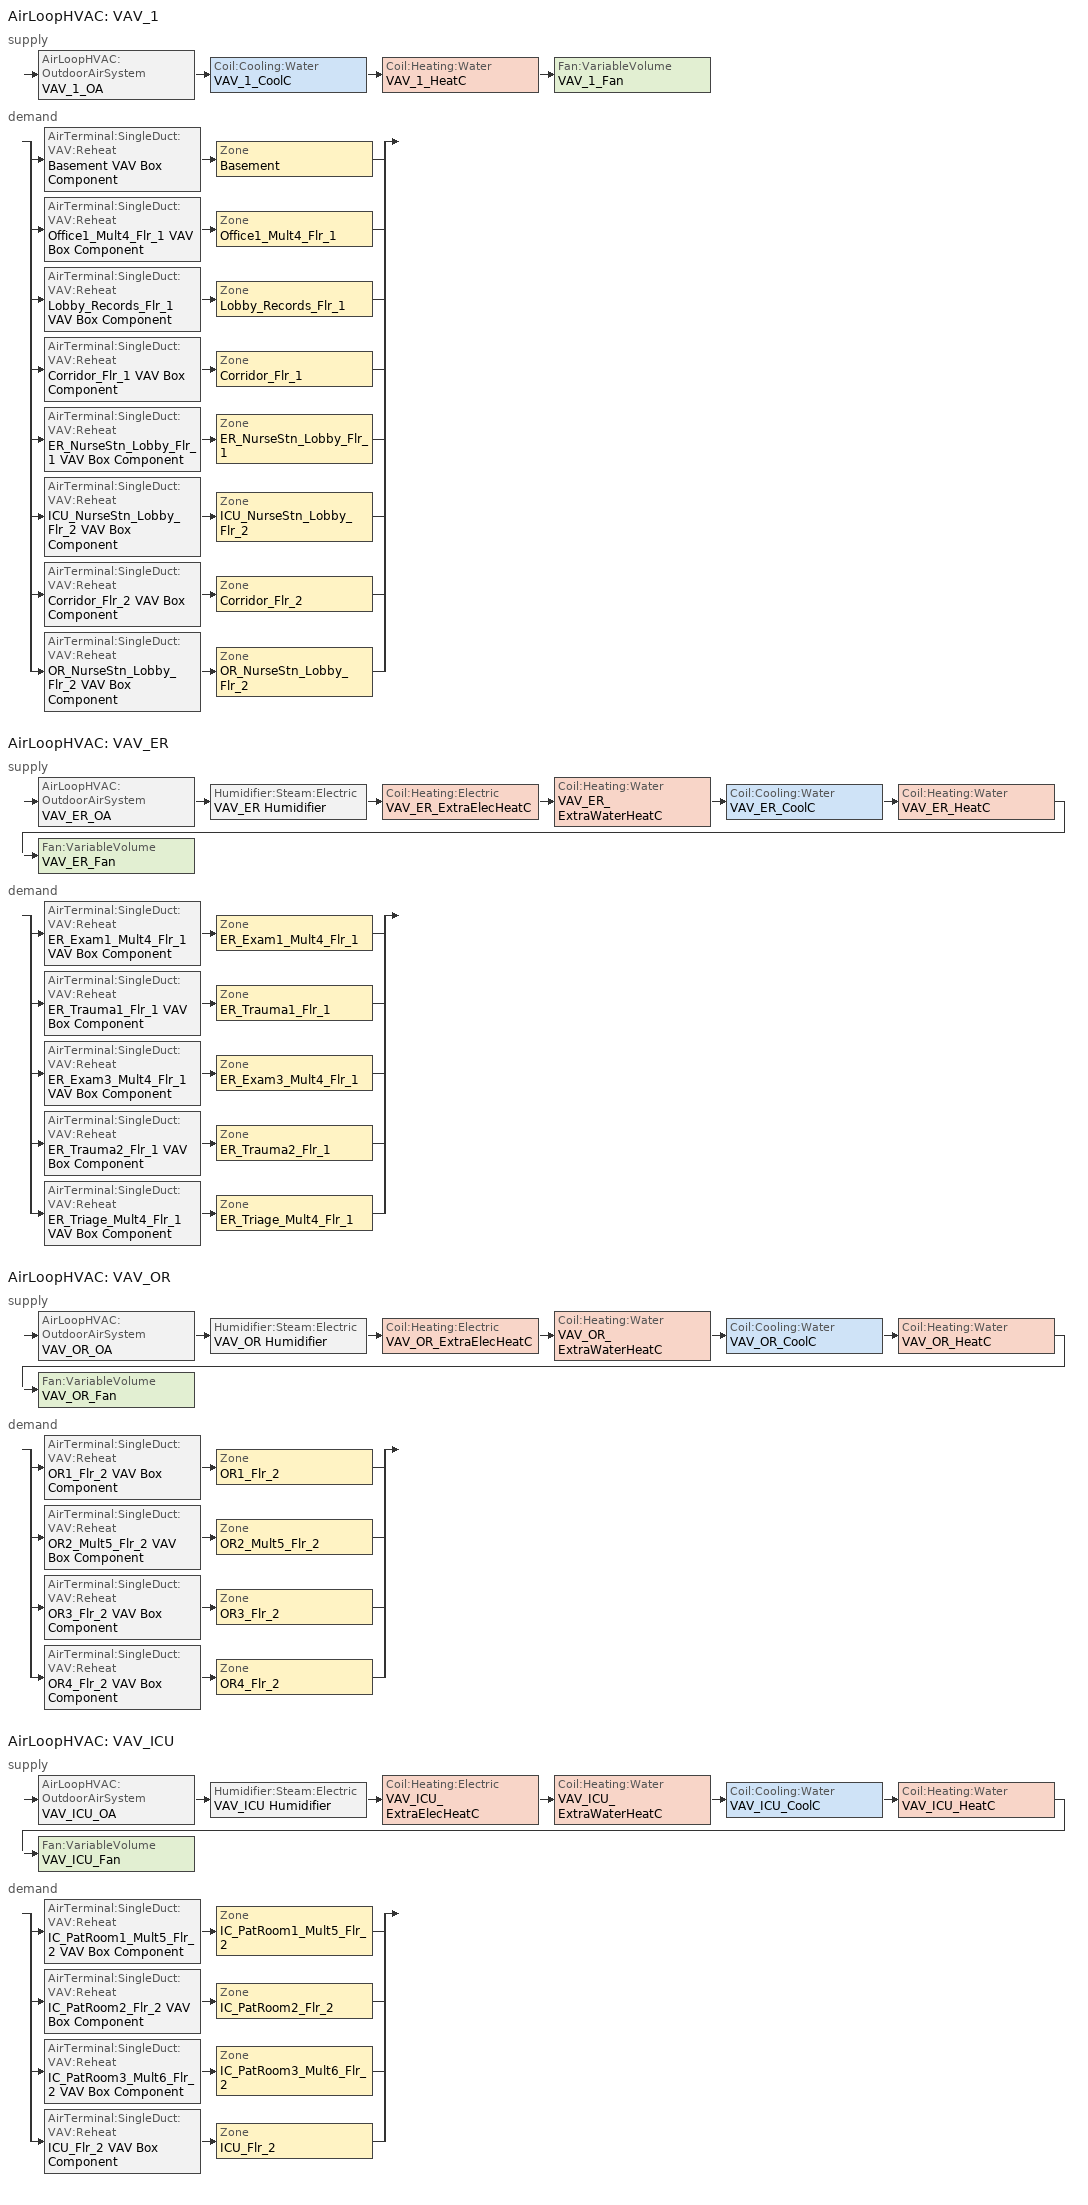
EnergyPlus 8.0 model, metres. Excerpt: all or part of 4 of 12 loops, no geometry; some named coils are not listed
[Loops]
AirLoopHVAC 'VAV_1'
 supply: AirLoopHVAC:OutdoorAirSystem 'VAV_1_OA' > Coil:Cooling:Water 'VAV_1_CoolC' > Coil:Heating:Water 'VAV_1_HeatC' > Fan:VariableVolume 'VAV_1_Fan'
 demand: split
  | AirTerminal:SingleDuct:VAV:Reheat 'Basement VAV Box Component' > Zone 'Basement'
  | AirTerminal:SingleDuct:VAV:Reheat 'Office1_Mult4_Flr_1 VAV Box Component' > Zone 'Office1_Mult4_Flr_1'
  | AirTerminal:SingleDuct:VAV:Reheat 'Lobby_Records_Flr_1 VAV Box Component' > Zone 'Lobby_Records_Flr_1'
  | AirTerminal:SingleDuct:VAV:Reheat 'Corridor_Flr_1 VAV Box Component' > Zone 'Corridor_Flr_1'
  | AirTerminal:SingleDuct:VAV:Reheat 'ER_NurseStn_Lobby_Flr_1 VAV Box Component' > Zone 'ER_NurseStn_Lobby_Flr_1'
  | AirTerminal:SingleDuct:VAV:Reheat 'ICU_NurseStn_Lobby_Flr_2 VAV Box Component' > Zone 'ICU_NurseStn_Lobby_Flr_2'
  | AirTerminal:SingleDuct:VAV:Reheat 'Corridor_Flr_2 VAV Box Component' > Zone 'Corridor_Flr_2'
  | AirTerminal:SingleDuct:VAV:Reheat 'OR_NurseStn_Lobby_Flr_2 VAV Box Component' > Zone 'OR_NurseStn_Lobby_Flr_2'
AirLoopHVAC 'VAV_ER'
 supply: AirLoopHVAC:OutdoorAirSystem 'VAV_ER_OA' > Humidifier:Steam:Electric 'VAV_ER Humidifier' > Coil:Heating:Electric 'VAV_ER_ExtraElecHeatC' > Coil:Heating:Water 'VAV_ER_ExtraWaterHeatC' > Coil:Cooling:Water 'VAV_ER_CoolC' > Coil:Heating:Water 'VAV_ER_HeatC' > Fan:VariableVolume 'VAV_ER_Fan'
 demand: split
  | AirTerminal:SingleDuct:VAV:Reheat 'ER_Exam1_Mult4_Flr_1 VAV Box Component' > Zone 'ER_Exam1_Mult4_Flr_1'
  | AirTerminal:SingleDuct:VAV:Reheat 'ER_Trauma1_Flr_1 VAV Box Component' > Zone 'ER_Trauma1_Flr_1'
  | AirTerminal:SingleDuct:VAV:Reheat 'ER_Exam3_Mult4_Flr_1 VAV Box Component' > Zone 'ER_Exam3_Mult4_Flr_1'
  | AirTerminal:SingleDuct:VAV:Reheat 'ER_Trauma2_Flr_1 VAV Box Component' > Zone 'ER_Trauma2_Flr_1'
  | AirTerminal:SingleDuct:VAV:Reheat 'ER_Triage_Mult4_Flr_1 VAV Box Component' > Zone 'ER_Triage_Mult4_Flr_1'
AirLoopHVAC 'VAV_OR'
 supply: AirLoopHVAC:OutdoorAirSystem 'VAV_OR_OA' > Humidifier:Steam:Electric 'VAV_OR Humidifier' > Coil:Heating:Electric 'VAV_OR_ExtraElecHeatC' > Coil:Heating:Water 'VAV_OR_ExtraWaterHeatC' > Coil:Cooling:Water 'VAV_OR_CoolC' > Coil:Heating:Water 'VAV_OR_HeatC' > Fan:VariableVolume 'VAV_OR_Fan'
 demand: split
  | AirTerminal:SingleDuct:VAV:Reheat 'OR1_Flr_2 VAV Box Component' > Zone 'OR1_Flr_2'
  | AirTerminal:SingleDuct:VAV:Reheat 'OR2_Mult5_Flr_2 VAV Box Component' > Zone 'OR2_Mult5_Flr_2'
  | AirTerminal:SingleDuct:VAV:Reheat 'OR3_Flr_2 VAV Box Component' > Zone 'OR3_Flr_2'
  | AirTerminal:SingleDuct:VAV:Reheat 'OR4_Flr_2 VAV Box Component' > Zone 'OR4_Flr_2'
AirLoopHVAC 'VAV_ICU'
 supply: AirLoopHVAC:OutdoorAirSystem 'VAV_ICU_OA' > Humidifier:Steam:Electric 'VAV_ICU Humidifier' > Coil:Heating:Electric 'VAV_ICU_ExtraElecHeatC' > Coil:Heating:Water 'VAV_ICU_ExtraWaterHeatC' > Coil:Cooling:Water 'VAV_ICU_CoolC' > Coil:Heating:Water 'VAV_ICU_HeatC' > Fan:VariableVolume 'VAV_ICU_Fan'
 demand: split
  | AirTerminal:SingleDuct:VAV:Reheat 'IC_PatRoom1_Mult5_Flr_2 VAV Box Component' > Zone 'IC_PatRoom1_Mult5_Flr_2'
  | AirTerminal:SingleDuct:VAV:Reheat 'IC_PatRoom2_Flr_2 VAV Box Component' > Zone 'IC_PatRoom2_Flr_2'
  | AirTerminal:SingleDuct:VAV:Reheat 'IC_PatRoom3_Mult6_Flr_2 VAV Box Component' > Zone 'IC_PatRoom3_Mult6_Flr_2'
  | AirTerminal:SingleDuct:VAV:Reheat 'ICU_Flr_2 VAV Box Component' > Zone 'ICU_Flr_2'
[Sizing:Zone] Zone Cooling Design Supply Air Temperature Input Method=SupplyAirTemperature; Zone Cooling Design Supply Air Temperature {C}=12.8; Zone Heating Design Supply Air Temperature Input Method=SupplyAirTemperature; Zone Heating Design Supply Air Temperature {C}=40; Zone Cooling Design Supply Air Humidity Ratio {kg-H2O/kg-air}=0.0085; Zone Heating Design Supply Air Humidity Ratio {kg-H2O/kg-air}=0.008; Zone Heating Sizing Factor=0; Zone Cooling Sizing Factor=0; Cooling Design Air Flow Rate {m3/s}=0; Cooling Minimum Air Flow {m3/s}=0; Cooling Minimum Air Flow Fraction=0; Heating Design Air Flow Method=DesignDay; Heating Design Air Flow Rate {m3/s}=0
Name | Design Specification Outdoor Air Object | Cooling Design Air Flow Method | Cooling Minimum Air Flow per Zone Floor Area {m3/s-m2}
Basement | SZ DSOA Basement | DesignDay
ER_Exam1_Mult4_Flr_1 | SZ DSOA ER_Exam1_Mult4_Flr_1 | DesignDayWithLimit | 0.0142221
ER_Trauma1_Flr_1 | SZ DSOA ER_Trauma1_Flr_1 | DesignDayWithLimit | 0.0142221
ER_Exam3_Mult4_Flr_1 | SZ DSOA ER_Exam3_Mult4_Flr_1 | DesignDayWithLimit | 0.0142221
ER_Trauma2_Flr_1 | SZ DSOA ER_Trauma2_Flr_1 | DesignDayWithLimit | 0.0142221
ER_Triage_Mult4_Flr_1 | SZ DSOA ER_Triage_Mult4_Flr_1 | DesignDayWithLimit | 0.0142221
Office1_Mult4_Flr_1 | SZ DSOA Office1_Mult4_Flr_1 | DesignDay
Lobby_Records_Flr_1 | SZ DSOA Lobby_Records_Flr_1 | DesignDay
Corridor_Flr_1 | SZ DSOA Corridor_Flr_1 | DesignDay
ER_NurseStn_Lobby_Flr_1 | SZ DSOA ER_NurseStn_Lobby_Flr_1 | DesignDay
OR1_Flr_2 | SZ DSOA OR1_Flr_2 | DesignDayWithLimit | 0.0177769
OR2_Mult5_Flr_2 | SZ DSOA OR2_Mult5_Flr_2 | DesignDayWithLimit | 0.0177769
OR3_Flr_2 | SZ DSOA OR3_Flr_2 | DesignDayWithLimit | 0.0177769
OR4_Flr_2 | SZ DSOA OR4_Flr_2 | DesignDayWithLimit | 0.0177769
IC_PatRoom1_Mult5_Flr_2 | SZ DSOA IC_PatRoom1_Mult5_Flr_2 | DesignDayWithLimit | 0.00711111
IC_PatRoom2_Flr_2 | SZ DSOA IC_PatRoom2_Flr_2 | DesignDayWithLimit | 0.00711111
IC_PatRoom3_Mult6_Flr_2 | SZ DSOA IC_PatRoom3_Mult6_Flr_2 | DesignDayWithLimit | 0.00711111
ICU_Flr_2 | SZ DSOA ICU_Flr_2 | DesignDayWithLimit | 0.00711111
ICU_NurseStn_Lobby_Flr_2 | SZ DSOA ICU_NurseStn_Lobby_Flr_2 | DesignDay
Corridor_Flr_2 | SZ DSOA Corridor_Flr_2 | DesignDay
OR_NurseStn_Lobby_Flr_2 | SZ DSOA OR_NurseStn_Lobby_Flr_2 | DesignDay
[DesignSpecification:OutdoorAir]
Name | Outdoor Air Method | outside air flow per zone area {m3/s-m2} | Outdoor Air Flow per Zone {m3/s} | Outdoor Air Flow per Zone Floor Area {m3/s-m2} | Zone Outdoor Air Method | Outdoor Air Flow per Person {m3/s-person}
SZ DSOA Basement | Flow/Area | 0.000253984 | 0
SZ DSOA ER_Exam1_Mult4_Flr_1; SZ DSOA ER_Trauma1_Flr_1; SZ DSOA ER_Exam3_Mult4_Flr_1; SZ DSOA ER_Trauma2_Flr_1; SZ DSOA ER_Triage_Mult4_Flr_1 | Flow/Area |  | 0 | 0.00237022
SZ DSOA Office1_Mult4_Flr_1 | Flow/Area | 0.000711155 | 0
SZ DSOA Lobby_Records_Flr_1 | Flow/Area | 0.000135458 | 0
SZ DSOA Corridor_Flr_1; SZ DSOA Corridor_Flr_2 | Flow/Area |  | 0 | 0.000253984
SZ DSOA ER_NurseStn_Lobby_Flr_1; SZ DSOA OR_NurseStn_Lobby_Flr_2 | Flow/Area |  | 0 | 0.000101594
SZ DSOA OR1_Flr_2; SZ DSOA OR2_Mult5_Flr_2; SZ DSOA OR3_Flr_2; SZ DSOA OR4_Flr_2 | Flow/Area |  | 0 | 0.00355518
SZ DSOA IC_PatRoom1_Mult5_Flr_2; SZ DSOA IC_PatRoom2_Flr_2; SZ DSOA IC_PatRoom3_Mult6_Flr_2 | Flow/Area |  | 0 | 0.00237024
SZ DSOA ICU_Flr_2 | Flow/Area | 0.00237024 | 0
SZ DSOA ICU_NurseStn_Lobby_Flr_2 | Flow/Area | 0.000101594 | 0
CM DSOA Basement; CM DSOA Corridor_Flr_1; CM DSOA Corridor_Flr_2 |  |  |  | 0.000253984 | Sum | 1e-08
CM DSOA Office1_Mult4_Flr_1 |  |  |  | 0.000711155 | Sum | 1e-08
CM DSOA Lobby_Records_Flr_1 |  |  |  | 0.000135458 | Sum | 1e-08
CM DSOA Er_Nursestn_Lobby_Flr_1; CM DSOA Icu_Nursestn_Lobby_Flr_2; CM DSOA Or_Nursestn_Lobby_Flr_2 |  |  |  | 0.000101594 | Sum | 1e-08
[Sizing:System] Type of Load to Size On=Sensible; Preheat Design Temperature {C}=7; Preheat Design Humidity Ratio {kgWater/kgDryAir}=0.008; Precool Design Temperature {C}=12.8; Precool Design Humidity Ratio {kgWater/kgDryAir}=0.008; Central Cooling Design Supply Air Temperature {C}=12.8; Central Heating Design Supply Air Temperature {C}=12.8; 100% Outdoor Air in Cooling=No; 100% Outdoor Air in Heating=No; Central Cooling Design Supply Air Humidity Ratio {kg-H2O/kg-Air}=0.0085; Central Heating Design Supply Air Humidity Ratio {kgWater/kgDryAir}=0.008; Cooling Design Air Flow Method=DesignDay; Cooling Design Air Flow Rate {m3/s}=0; Heating Design Air Flow Method=DesignDay; Heating Design Air Flow Rate {m3/s}=0; System Outdoor Air Method=ZoneSum
Name | Design Outdoor Air Flow Rate {m3/s} | Minimum System Air Flow Ratio | Sizing Option
VAV_1 | 2.97407 | 0.3 | Coincident
VAV_ER; VAV_OR; VAV_ICU | AUTOSIZE | 1 | NonCoincident
[AirLoopHVAC] Design Supply Air Flow Rate {m3/s}=AUTOSIZE
VAV_1; VAV_ER; VAV_OR; VAV_ICU
[SetpointManager:Scheduled] Control Variable=Temperature; Setpoint Node or NodeList=VAV_1 Supply Equipment Outlet Node
Name | Schedule
VAV_1_CoolC SAT Manager | Cool-Supply-Air-Temp-Sch
VAV_1_HeatC SAT Manager | Heat-Supply-Air-Temp-Sch
[SetpointManager:MixedAir] Control Variable=Temperature
Name | Setpoint Node or NodeList
VAV_ER_ExtraElecHeatC Air Temp Manager | VAV_ER ExtraElecHeatC-VAV_ER_ExtraWaterHeatCNode
VAV_ER_ExtraWaterHeatC Air Temp Manager | VAV_ER ExtraWaterHeatC-VAV_ER_CoolCNode
VAV_OR_ExtraElecHeatC Air Temp Manager | VAV_OR ExtraElecHeatC-VAV_OR_ExtraWaterHeatCNode
VAV_OR_ExtraWaterHeatC Air Temp Manager | VAV_OR ExtraWaterHeatC-VAV_OR_CoolCNode
VAV_ICU_ExtraElecHeatC Air Temp Manager | VAV_ICU ExtraElecHeatC-VAV_ICU_ExtraWaterHeatCNode
VAV_ICU_ExtraWaterHeatC Air Temp Manager | VAV_ICU ExtraWaterHeatC-VAV_ICU_CoolCNode
VAV_1_CoolC SAT Manager | VAV_1_CoolC-VAV_1_HeatCNode
VAV_1_HeatC SAT Manager | VAV_1_HeatC-VAV_1_FanNode
VAV_1_OAMixed Air Temp Manager | VAV_1_OA-VAV_1_CoolCNode
VAV_ER_CoolC SAT Manager | VAV_ER_CoolC-VAV_ER_HeatCNode
VAV_ER_OAMixed Air Temp Manager | VAV_ER_OA-VAV_ER HumidifierNode
VAV_OR_CoolC SAT Manager | VAV_OR_CoolC-VAV_OR_HeatCNode
VAV_OR_OAMixed Air Temp Manager | VAV_OR_OA-VAV_OR HumidifierNode
VAV_ICU_CoolC SAT Manager | VAV_ICU_CoolC-VAV_ICU_HeatCNode
VAV_ICU_OAMixed Air Temp Manager | VAV_ICU_OA-VAV_ICU HumidifierNode
[SetpointManager:SingleZone:Humidity:Minimum]
Name | Setpoint Node or NodeList
VAV_ER Humidifier HUMRAT setpoint | VAV_ER Humidifier-VAV_ER_ExtraElecHeatCNode
VAV_OR Humidifier HUMRAT setpoint | VAV_OR Humidifier-VAV_OR_ExtraElecHeatCNode
VAV_ICU Humidifier HUMRAT setpoint | VAV_ICU Humidifier-VAV_ICU_ExtraElecHeatCNode
[SetpointManager:SingleZone:Humidity:Maximum]
Name | Setpoint Node or NodeList
VAV_ER_CoolC HUMRAT setpoint | VAV_ER_CoolC-VAV_ER_HeatCNode
VAV_OR_CoolC HUMRAT setpoint | VAV_OR_CoolC-VAV_OR_HeatCNode
VAV_ICU_CoolC HUMRAT setpoint | VAV_ICU_CoolC-VAV_ICU_HeatCNode
[Controller:WaterCoil] Actuator Variable=Flow; Maximum Actuated Flow {m3/s}=AUTOSIZE; Minimum Actuated Flow {m3/s}=0
Name | Control Variable | Action | Controller Convergence Tolerance {deltaC}
VAV_ER_ExtraWaterHeatC_Controller; VAV_OR_ExtraWaterHeatC_Controller; VAV_ICU_ExtraWaterHeatC_Controller; VAV_1_HeatC_Controller; VAV_ER_HeatC_Controller; VAV_OR_HeatC_Controller; VAV_ICU_HeatC_Controller | Temperature | Normal | 0.0001
VAV_1_CoolC_Controller | Temperature | Reverse
VAV_ER_CoolC_Controller; VAV_OR_CoolC_Controller; VAV_ICU_CoolC_Controller | TemperatureAndHumidityRatio | Reverse
[Controller:OutdoorAir] Maximum Outdoor Air Flow Rate {m3/s}=AUTOSIZE; Economizer Control Action Type=ModulateFlow; Minimum Limit Type=FixedMinimum; Minimum Outdoor Air Schedule=MinOA_Sched
Name | Minimum Outdoor Air Flow Rate {m3/s}                        !- Minimum Outdoor Air Flow Rate {m3/s} | Economizer Control Type | Economizer Maximum Limit Dry-Bulb Temperature {C}                        !- Economizer Maximum Limit Dry-Bulb Temperature {C} | Lockout Type,                !- Lockout Type | Minimum Fraction of Outdoor Air Schedule | Minimum Outdoor Air Flow Rate {m3/s} | Lockout Type
VAV_1_OA_Controller | AUTOSIZE | DifferentialDryBulb | 12.7778 | NoLockout | BLDG_OA_FRAC_SCH
VAV_ER_OA_Controller |  | NoEconomizer |  |  | VAV_ER_OAminOAFracSchedule | AUTOSIZE | NoLockout
VAV_OR_OA_Controller |  | NoEconomizer |  | NoLockout | VAV_OR_OAminOAFracSchedule | AUTOSIZE
VAV_ICU_OA_Controller |  | NoEconomizer |  | NoLockout | VAV_ICU_OAminOAFracSchedule | AUTOSIZE
[Zone equipment]
Basement: Basement VAV Box Component
ER_Exam1_Mult4_Flr_1: ER_Exam1_Mult4_Flr_1 VAV Box Component
ER_Trauma1_Flr_1: ER_Trauma1_Flr_1 VAV Box Component
ER_Exam3_Mult4_Flr_1: ER_Exam3_Mult4_Flr_1 VAV Box Component
ER_Trauma2_Flr_1: ER_Trauma2_Flr_1 VAV Box Component
ER_Triage_Mult4_Flr_1: ER_Triage_Mult4_Flr_1 VAV Box Component
Office1_Mult4_Flr_1: Office1_Mult4_Flr_1 VAV Box Component
Lobby_Records_Flr_1: Lobby_Records_Flr_1 VAV Box Component
Corridor_Flr_1: Corridor_Flr_1 VAV Box Component
ER_NurseStn_Lobby_Flr_1: ER_NurseStn_Lobby_Flr_1 VAV Box Component
OR1_Flr_2: OR1_Flr_2 VAV Box Component
OR2_Mult5_Flr_2: OR2_Mult5_Flr_2 VAV Box Component
OR3_Flr_2: OR3_Flr_2 VAV Box Component
OR4_Flr_2: OR4_Flr_2 VAV Box Component
IC_PatRoom1_Mult5_Flr_2: IC_PatRoom1_Mult5_Flr_2 VAV Box Component
IC_PatRoom2_Flr_2: IC_PatRoom2_Flr_2 VAV Box Component
IC_PatRoom3_Mult6_Flr_2: IC_PatRoom3_Mult6_Flr_2 VAV Box Component
ICU_Flr_2: ICU_Flr_2 VAV Box Component
ICU_NurseStn_Lobby_Flr_2: ICU_NurseStn_Lobby_Flr_2 VAV Box Component
Corridor_Flr_2: Corridor_Flr_2 VAV Box Component
OR_NurseStn_Lobby_Flr_2: OR_NurseStn_Lobby_Flr_2 VAV Box Component
[AirTerminal:SingleDuct:VAV:Reheat] Availability Schedule=ALWAYS_ON; Maximum Air Flow Rate {m3/s}=AUTOSIZE; Zone Minimum Air Flow Input Method=Constant; Maximum Hot Water or Steam Flow Rate {m3/s}=AUTOSIZE; Minimum Hot Water or Steam Flow Rate {m3/s}=0; Convergence Tolerance=0.001; Damper Heating Action=normal; Maximum Flow Fraction During Reheat=0.5; Maximum Reheat Air Temperature {C}=40
Name | Constant Minimum Air Flow Fraction | Reheat Coil
ER_Exam1_Mult4_Flr_1 VAV Box Component | 1 | ER_Exam1_Mult4_Flr_1 VAV Box Reheat Coil
ER_Trauma1_Flr_1 VAV Box Component | 1 | ER_Trauma1_Flr_1 VAV Box Reheat Coil
ER_Exam3_Mult4_Flr_1 VAV Box Component | 1 | ER_Exam3_Mult4_Flr_1 VAV Box Reheat Coil
ER_Trauma2_Flr_1 VAV Box Component | 1 | ER_Trauma2_Flr_1 VAV Box Reheat Coil
ER_Triage_Mult4_Flr_1 VAV Box Component | 1 | ER_Triage_Mult4_Flr_1 VAV Box Reheat Coil
OR1_Flr_2 VAV Box Component | 1 | OR1_Flr_2 VAV Box Reheat Coil
OR2_Mult5_Flr_2 VAV Box Component | 1 | OR2_Mult5_Flr_2 VAV Box Reheat Coil
OR3_Flr_2 VAV Box Component | 1 | OR3_Flr_2 VAV Box Reheat Coil
OR4_Flr_2 VAV Box Component | 1 | OR4_Flr_2 VAV Box Reheat Coil
IC_PatRoom1_Mult5_Flr_2 VAV Box Component | 1 | IC_PatRoom1_Mult5_Flr_2 VAV Box Reheat Coil
IC_PatRoom2_Flr_2 VAV Box Component | 1 | IC_PatRoom2_Flr_2 VAV Box Reheat Coil
IC_PatRoom3_Mult6_Flr_2 VAV Box Component | 1 | IC_PatRoom3_Mult6_Flr_2 VAV Box Reheat Coil
ICU_Flr_2 VAV Box Component | 1 | ICU_Flr_2 VAV Box Reheat Coil
Basement VAV Box Component | 0.408127 | Basement VAV Box Reheat Coil
Office1_Mult4_Flr_1 VAV Box Component | 0.313744 | Office1_Mult4_Flr_1 VAV Box Reheat Coil
Lobby_Records_Flr_1 VAV Box Component | 0.3 | Lobby_Records_Flr_1 VAV Box Reheat Coil
Corridor_Flr_1 VAV Box Component | 0.487107 | Corridor_Flr_1 VAV Box Reheat Coil
ER_NurseStn_Lobby_Flr_1 VAV Box Component | 0.3 | ER_NurseStn_Lobby_Flr_1 VAV Box Reheat Coil
ICU_NurseStn_Lobby_Flr_2 VAV Box Component | 0.3 | ICU_NurseStn_Lobby_Flr_2 VAV Box Reheat Coil
Corridor_Flr_2 VAV Box Component | 0.527938 | Corridor_Flr_2 VAV Box Reheat Coil
OR_NurseStn_Lobby_Flr_2 VAV Box Component | 0.3 | OR_NurseStn_Lobby_Flr_2 VAV Box Reheat Coil
[ZoneControl:Thermostat] Control Type Schedule=Dual Zone Control Type Sched
Name | Zone or ZoneList | Control 1
Basement Thermostat | Basement | Basement DualSPSched
ER_Exam1_Mult4_Flr_1 Thermostat | ER_Exam1_Mult4_Flr_1 | ER_Exam1_Mult4_Flr_1 DualSPSched
ER_Trauma1_Flr_1 Thermostat | ER_Trauma1_Flr_1 | ER_Trauma1_Flr_1 DualSPSched
ER_Exam3_Mult4_Flr_1 Thermostat | ER_Exam3_Mult4_Flr_1 | ER_Exam3_Mult4_Flr_1 DualSPSched
ER_Trauma2_Flr_1 Thermostat | ER_Trauma2_Flr_1 | ER_Trauma2_Flr_1 DualSPSched
ER_Triage_Mult4_Flr_1 Thermostat | ER_Triage_Mult4_Flr_1 | ER_Triage_Mult4_Flr_1 DualSPSched
Office1_Mult4_Flr_1 Thermostat | Office1_Mult4_Flr_1 | Office1_Mult4_Flr_1 DualSPSched
Lobby_Records_Flr_1 Thermostat | Lobby_Records_Flr_1 | Lobby_Records_Flr_1 DualSPSched
Corridor_Flr_1 Thermostat | Corridor_Flr_1 | Corridor_Flr_1 DualSPSched
ER_NurseStn_Lobby_Flr_1 Thermostat | ER_NurseStn_Lobby_Flr_1 | ER_NurseStn_Lobby_Flr_1 DualSPSched
OR1_Flr_2 Thermostat | OR1_Flr_2 | OR1_Flr_2 DualSPSched
OR2_Mult5_Flr_2 Thermostat | OR2_Mult5_Flr_2 | OR2_Mult5_Flr_2 DualSPSched
OR3_Flr_2 Thermostat | OR3_Flr_2 | OR3_Flr_2 DualSPSched
OR4_Flr_2 Thermostat | OR4_Flr_2 | OR4_Flr_2 DualSPSched
IC_PatRoom1_Mult5_Flr_2 Thermostat | IC_PatRoom1_Mult5_Flr_2 | IC_PatRoom1_Mult5_Flr_2 DualSPSched
IC_PatRoom2_Flr_2 Thermostat | IC_PatRoom2_Flr_2 | IC_PatRoom2_Flr_2 DualSPSched
IC_PatRoom3_Mult6_Flr_2 Thermostat | IC_PatRoom3_Mult6_Flr_2 | IC_PatRoom3_Mult6_Flr_2 DualSPSched
ICU_Flr_2 Thermostat | ICU_Flr_2 | ICU_Flr_2 DualSPSched
ICU_NurseStn_Lobby_Flr_2 Thermostat | ICU_NurseStn_Lobby_Flr_2 | ICU_NurseStn_Lobby_Flr_2 DualSPSched
Corridor_Flr_2 Thermostat | Corridor_Flr_2 | Corridor_Flr_2 DualSPSched
OR_NurseStn_Lobby_Flr_2 Thermostat | OR_NurseStn_Lobby_Flr_2 | OR_NurseStn_Lobby_Flr_2 DualSPSched
[ThermostatSetpoint:DualSetpoint] Heating Setpoint Temperature Schedule=HtgSetP_Sch; Cooling Setpoint Temperature Schedule=ClgSetP_Sch
Basement DualSPSched; ER_Exam1_Mult4_Flr_1 DualSPSched; ER_Trauma1_Flr_1 DualSPSched; ER_Exam3_Mult4_Flr_1 DualSPSched; ER_Trauma2_Flr_1 DualSPSched; ER_Triage_Mult4_Flr_1 DualSPSched; Office1_Mult4_Flr_1 DualSPSched; Lobby_Records_Flr_1 DualSPSched; Corridor_Flr_1 DualSPSched; ER_NurseStn_Lobby_Flr_1 DualSPSched; OR1_Flr_2 DualSPSched; OR2_Mult5_Flr_2 DualSPSched; OR3_Flr_2 DualSPSched; OR4_Flr_2 DualSPSched; IC_PatRoom1_Mult5_Flr_2 DualSPSched; IC_PatRoom2_Flr_2 DualSPSched; IC_PatRoom3_Mult6_Flr_2 DualSPSched; ICU_Flr_2 DualSPSched; ICU_NurseStn_Lobby_Flr_2 DualSPSched; Corridor_Flr_2 DualSPSched; OR_NurseStn_Lobby_Flr_2 DualSPSched
[WaterHeater:Mixed]
SWH Laundry: Tank Volume {m3}=1.13562; Setpoint Temperature Schedule=Laundry Setpoint Temp Schedule; Deadband Temperature Difference {deltaC}=2; Maximum Temperature Limit {C}=82.2222; Heater Control Type=Cycle; Heater Maximum Capacity {W}=87921.32; Heater Minimum Capacity {W}=0; Heater Fuel Type=Natural Gas; Heater Thermal Efficiency=0.803989; Off Cycle Parasitic Fuel Type=Natural Gas; Off Cycle Parasitic Heat Fraction to Tank=0; Ambient Temperature Indicator=Zone; Ambient Temperature Zone=BASEMENT; Off-Cycle Loss Coefficient To Ambient Temperature {W/K}.   will use a separate parm variable $swh_booster_ua=11.2541; On-Cycle Loss Coefficient To Ambient Temperature {W/K}.   will use a separate parm variable $swh_booster_ua=11.2541; Peak Use Flow Rate {m3/s}=0.000176652; Use Flow Rate Fraction Schedule=LAUNDRY_SWH_SCH
[Coil:Cooling:Water] Availability Schedule=ALWAYS_ON; Design Water Flow Rate {m3/s}=AUTOSIZE; Design Air Flow Rate {m3/s}=AUTOSIZE; Design Inlet Water Temperature {C}=AUTOSIZE; Design Inlet Air Temperature {C}=AUTOSIZE; Design Outlet Air Temperature {C}=AUTOSIZE; Design Inlet Air Humidity Ratio {kgWater/kgDryAir}=AUTOSIZE; Design Outlet Air Humidity Ratio {kgWater/kgDryAir}=AUTOSIZE; Type of Analysis=SimpleAnalysis; Heat Exchanger Configuration=CrossFlow
VAV_1_CoolC; VAV_ER_CoolC; VAV_OR_CoolC; VAV_ICU_CoolC
[Coil:Heating:Water] Rated Inlet Water Temperature {C}=82.2; Rated Outlet Water Temperature {C}=71.1
Name | Availability Schedule | Performance Input Method | Rated Capacity {W} | Rated Inlet Air Temperature {C} | Rated Outlet Air Temperature {C} | Rated Ratio for Air and Water Convection | U-Factor Times Area Value {W/K} | Maximum Water Flow Rate {m3/s}
VAV_ER_ExtraWaterHeatC | ER_ExtraWaterHeatC_Sch | NominalCapacity | autosize | 16.6 | 32.2 | 0.5
VAV_OR_ExtraWaterHeatC | OR_ExtraWaterHeatC_Sch | NominalCapacity | autosize | 16.6 | 32.2 | 0.5
VAV_ICU_ExtraWaterHeatC | ICU_ExtraWaterHeatC_Sch | NominalCapacity | autosize | 16.6 | 32.2 | 0.5
VAV_1_HeatC; VAV_ER_HeatC; VAV_OR_HeatC; VAV_ICU_HeatC | ALWAYS_ON | UFactorTimesAreaAndDesignWaterFlowRate | AUTOSIZE | 12.8 | 40 |  | AUTOSIZE | AUTOSIZE
[Coil:Heating:Electric] Efficiency=1; Nominal Capacity {W}=10000000
Name | Availability Schedule
VAV_ER_ExtraElecHeatC | ER_ExtraElecHeatC_Sch
VAV_OR_ExtraElecHeatC | OR_ExtraElecHeatC_Sch
VAV_ICU_ExtraElecHeatC | ICU_ExtraElecHeatC_Sch
[Humidifier:Steam:Electric] Availability Schedule=ALWAYS_ON; Rated Capacity {m3/s}=3.72E-5; Rated Power {W}=100000; Rated Fan Power {W}=0; Standby Power {W}=0
VAV_ER Humidifier; VAV_OR Humidifier; VAV_ICU Humidifier
[Fan:VariableVolume] Availability Schedule=HVACOperationSchd; Maximum Flow Rate {m3/s}=AUTOSIZE; Motor In Airstream Fraction=1; Fan Power Coefficient 1=0.0408; Fan Power Coefficient 2=0.088; Fan Power Coefficient 3=-0.0729; Fan Power Coefficient 4=0.9437; Fan Power Coefficient 5=0
Name | Fan Efficiency | Pressure Rise {Pa} | Fan Power Minimum Flow Rate Input Method | Fan Power Minimum Flow Fraction | Motor Efficiency | Fan Power Minimum Air Flow Rate {m3/s}
VAV_1_Fan | 0.6045 | 1389.42 | Fraction | 0.25 | 0.93
VAV_ER_Fan | 0.5915 | 1573.68 | Fraction | 0.25 | 0.91
VAV_OR_Fan | 0.6045 | 1389.42 | FixedFlowRate |  | 0.93 | 0
VAV_ICU_Fan | 0.6006 | 1573.68 | Fraction | 0.25 | 0.924
[EnergyManagementSystem:Sensor]
Name | Output:Variable or Output:Meter Index Key | Output:Variable or Output:Meter
ER_Humidifier_Status | VAV_ER Humidifier | Humidifier Water Volume Flow Rate
ER_HeatC_Status | VAV_ER_HeatC | Heating Coil Heating Rate
ER_AfterHumidifier_Temp | VAV_ER Humidifier-VAV_ER_ExtraElecHeatCNode | System Node Temperature
ER_AfterElecHeatC_Temp | VAV_ER EXTRAELECHEATC-VAV_ER_EXTRAWATERHEATCNODE | System Node Temperature
OR_Humidifier_Status | VAV_OR Humidifier | Humidifier Water Volume Flow Rate
OR_HeatC_Status | VAV_OR_HeatC | Heating Coil Heating Rate
OR_AfterHumidifier_Temp | VAV_OR Humidifier-VAV_OR_ExtraElecHeatCNode | System Node Temperature
OR_AfterElecHeatC_Temp | VAV_OR EXTRAELECHEATC-VAV_OR_EXTRAWATERHEATCNODE | System Node Temperature
ICU_Humidifier_Status | VAV_ICU Humidifier | Humidifier Water Volume Flow Rate
ICU_HeatC_Status | VAV_ICU_HeatC | Heating Coil Heating Rate
ICU_AfterHumidifier_Temp | VAV_ICU Humidifier-VAV_ICU_ExtraElecHeatCNode | System Node Temperature
ICU_AfterElecHeatC_Temp | VAV_ICU EXTRAELECHEATC-VAV_ICU_EXTRAWATERHEATCNODE | System Node Temperature
[EnergyManagementSystem:Actuator] Actuated Component Type=System Node Setpoint; Actuated Component Control Type=Temperature Setpoint
Name | Actuated Component Unique
ER_ExtraElecHeatC_SP | VAV_ER EXTRAELECHEATC-VAV_ER_EXTRAWATERHEATCNODE
ER_ExtraWaterHeatC_SP | VAV_ER ExtraWaterHeatC-VAV_ER_CoolCNode
OR_ExtraElecHeatC_SP | VAV_OR EXTRAELECHEATC-VAV_OR_EXTRAWATERHEATCNODE
OR_ExtraWaterHeatC_SP | VAV_OR ExtraWaterHeatC-VAV_OR_CoolCNode
ICU_ExtraElecHeatC_SP | VAV_ICU EXTRAELECHEATC-VAV_ICU_EXTRAWATERHEATCNODE
ICU_ExtraWaterHeatC_SP | VAV_ICU ExtraWaterHeatC-VAV_ICU_CoolCNode
[EnergyManagementSystem:OutputVariable]
Name | EMS Variable | Type of Data in Variable | Update Frequency | Units
ER_ExtraElecHeatC_Status | ER_ExtraElecHeatC_Status | Averaged | SystemTimeStep
ER_ExtraWaterHeatC_Status | ER_ExtraWaterHeatC_Status | Averaged | SystemTimeStep
ER_ExtraElecHeatC_SP | ER_ExtraElecHeatC_SP | Averaged | SystemTimeStep
ER_ExtraWaterHeatC_SP | ER_ExtraWaterHeatC_SP | Averaged | SystemTimeStep
ER_PreheatDeltaT | ER_PreheatDeltaT | Averaged | SystemTimeStep
OR_ExtraElecHeatC_Status | OR_ExtraElecHeatC_Status | Averaged | SystemTimeStep
OR_ExtraWaterHeatC_Status | OR_ExtraWaterHeatC_Status | Averaged | SystemTimeStep
OR_ExtraElecHeatC_SP | OR_ExtraElecHeatC_SP | Averaged | SystemTimeStep
OR_ExtraWaterHeatC_SP | OR_ExtraWaterHeatC_SP | Averaged | SystemTimeStep
OR_PreheatDeltaT | OR_PreheatDeltaT | Averaged | SystemTimeStep
ICU_ExtraElecHeatC_Status | ICU_ExtraElecHeatC_Status | Averaged | SystemTimeStep
ICU_ExtraWaterHeatC_Status | ICU_ExtraWaterHeatC_Status | Averaged | SystemTimeStep
ICU_ExtraElecHeatC_SP | ICU_ExtraElecHeatC_SP | Averaged | SystemTimeStep
ICU_ExtraWaterHeatC_SP | ICU_ExtraWaterHeatC_SP | Averaged | SystemTimeStep
ICU_PreheatDeltaT | ICU_PreheatDeltaT | Averaged | SystemTimeStep
LABS_ExtraElecHeatC_Status | LABS_ExtraElecHeatC_Status | Averaged | SystemTimeStep
LABS_ExtraWaterHeatC_Status | LABS_ExtraWaterHeatC_Status | Averaged | SystemTimeStep
LABS_PreheatDeltaT | LABS_PreheatDeltaT | Averaged | SystemTimeStep
Wired_LTG | Wired_LTG | Summed | ZoneTimeStep | J
[EnergyManagementSystem:InternalVariable] Internal Data Type=Fan Maximum Mass Flow Rate
Name | Internal Data Index Key
ER_FanDesignMass | VAV_ER_Fan
OR_FanDesignMass | VAV_OR_Fan
ICU_FanDesignMass | VAV_ICU_Fan
[Controller:MechanicalVentilation]
VAV_1_DCV: BLDG_OA_FRAC_SCH, Yes, VentilationRateProcedure, Basement, CM DSOA Basement, CM DSZAD Basement, Office1_Mult4_Flr_1, CM DSOA Office1_Mult4_Flr_1, CM DSZAD Office1_Mult4_Flr_1, Lobby_Records_Flr_1, CM DSOA Lobby_Records_Flr_1, CM DSZAD Lobby_Records_Flr_1, Corridor_Flr_1, CM DSOA Corridor_Flr_1, CM DSZAD Corridor_Flr_1, Er_Nursestn_Lobby_Flr_1, CM DSOA Er_Nursestn_Lobby_Flr_1, CM DSZAD Er_Nursestn_Lobby_Flr_1, Icu_Nursestn_Lobby_Flr_2, CM DSOA Icu_Nursestn_Lobby_Flr_2, CM DSZAD Icu_Nursestn_Lobby_Flr_2, Corridor_Flr_2, CM DSOA Corridor_Flr_2, CM DSZAD Corridor_Flr_2, Or_Nursestn_Lobby_Flr_2, CM DSOA Or_Nursestn_Lobby_Flr_2, CM DSZAD Or_Nursestn_Lobby_Flr_2
[DesignSpecification:ZoneAirDistribution]
CM DSZAD Basement: Zone Air Distribution Effectiveness in Cooling Mode 1=1; Zone Air Distribution Effectiveness in Heating Mode 1=1
CM DSZAD Office1_Mult4_Flr_1: Zone Air Distribution Effectiveness in Cooling Mode 2=1; Zone Air Distribution Effectiveness in Heating Mode 2=1
CM DSZAD Lobby_Records_Flr_1: Zone Air Distribution Effectiveness in Cooling Mode 3=1; Zone Air Distribution Effectiveness in Heating Mode 3=1
CM DSZAD Corridor_Flr_1: Zone Air Distribution Effectiveness in Cooling Mode 4=1; Zone Air Distribution Effectiveness in Heating Mode 4=1
CM DSZAD Er_Nursestn_Lobby_Flr_1: Zone Air Distribution Effectiveness in Cooling Mode 5=1; Zone Air Distribution Effectiveness in Heating Mode 5=1
CM DSZAD Icu_Nursestn_Lobby_Flr_2: Zone Air Distribution Effectiveness in Cooling Mode 6=1; Zone Air Distribution Effectiveness in Heating Mode 6=1
CM DSZAD Corridor_Flr_2: Zone Air Distribution Effectiveness in Cooling Mode 7=1; Zone Air Distribution Effectiveness in Heating Mode 7=1
CM DSZAD Or_Nursestn_Lobby_Flr_2: Zone Air Distribution Effectiveness in Cooling Mode 8=1; Zone Air Distribution Effectiveness in Heating Mode 8=1
[ElectricLoadCenter:Transformer]
Transformer 1: Availability Schedule=Always_On; Transformer Usage=PowerInFromGrid; Nameplate Rating {VA}=500000; Phase=3; Conductor Material=Aluminum; Full Load Temperature Rise {C}=150; Fraction of Eddy Current Losses=0.1; Performance Input Method=NominalEfficiency; Nameplate Efficiency=0.979; Per Unit Load for Nameplate Efficiency=0.35; Reference Temperature for Nameplate Efficiency {C}=75; Consider Transformer Loss for Utility Cost=Yes; Meter 1=Wired_LTG_Electricity; Meter 2=InteriorEquipment:Electricity
[Schedule:Compact]
ER_ExtraElecHeatC_Sch; ER_ExtraWaterHeatC_Sch; OR_ExtraElecHeatC_Sch; OR_ExtraWaterHeatC_Sch; ICU_ExtraElecHeatC_Sch; ICU_ExtraWaterHeatC_Sch; ALWAYS_ON; HVACOperationSchd; MinOA_Sched: Through: 12/31, For: AllDays, Until: 24:00, 1
Laundry Setpoint Temp Schedule: THROUGH: 12/31, FOR: AllDays, UNTIL: 24:00, 82.22
LAUNDRY_SWH_SCH: THROUGH: 12/31, FOR: AllDays, UNTIL: 08:00, 0, UNTIL: 15:00, 1, UNTIL: 24:00, 0
HTGSETP_SCH: Through: 12/31, For: ALLDays, Until: 24:00, 21
CLGSETP_SCH: Through: 12/31, For: AllDays, Until: 24:00, 24
BLDG_OA_FRAC_SCH: Through: 12/31, For: Weekdays, Until: 06:00, 0, Until: 18:00, 0.25, Until: 24:00, 0, For: SummerDesignDay, Until: 06:00, 0, Until: 18:00, 0.25, Until: 24:00, 0, For: WinterDesignDay, Until: 06:00, 0, Until: 18:00, 0.25, Until: 24:00, 0, For: Saturday, Until: 06:00, 0, Until: 18:00, 0.25, Until: 24:00, 0, For: Sunday Holidays AllOtherDays, Until: 24:00, 0
VAV_ER_OAminOAFracSchedule; VAV_OR_OAminOAFracSchedule; VAV_ICU_OAminOAFracSchedule: Through: 12/31, For: AllDays, Until: 24:00, 0.33
Dual Zone Control Type Sched: Through: 12/31, For: AllDays, Until: 24:00, 4
Cool-Supply-Air-Temp-Sch; Heat-Supply-Air-Temp-Sch: Through: 12/31, For: AllDays, Until: 24:00, 12.8
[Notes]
The 90.1 Prototype Building Models were developed by Pacific Northwest National Laboratory (PNNL),
under contract with the U.S. Department of Energy (DOE).  These building models were derived from
DOE’s Commercial Reference Building Models with modifications based on input from the ASHRAE Standard 90.1 committee,
the Advanced Energy Design Guide series, and building industry experts.
The prototypes models were developed to quantify energy saving impacts from
newly published editions of ASHRAE Standard 90.1.  The basic building descriptions can be found in the Scorecards
posted at this website.  Detailed descriptions of the prototype model development and addenda modeling
strategies can be found in the following  reports:
"Achieving 30% Goal: Energy and Cost Saving Analysis of ASHRAE/IES Standard 90.1-2010."
"Enhancements to ASHRAE Standard 90.1 Prototype Building Models"
"Energy Savings Analysis: ANSI/ASHRAE/IES Standard 90.1-2016"
"ANSI/ASHRAE/IES Standard 90.1-2013 Determination of Energy Savings: Quantitative Analysis"
WeatherFile:  USA_MN_Rochester.Intl.AP.726440_TMY3.epw
GPARM parameters as input:
Case = ASHRAE30pct_Hospital_STD2004_Burlington
weatherfile = USA_VT_Burlington_TMY2.epw
basement_tempt = Hospital_STD2004_Burlington_bsmt.idf
annual_run = no
avg_oa_tempt_ip = 43.475
maxdiff_oa_tempt_ip = 60.3
ext_wall_type = MassWall
res_ext_wall_ufactor = 0.51104367
nonres_ext_wall_ufactor = 0.590539352
roof_type = MetalDeckRoof
nonres_roof_ufactor = 0.357730569
roof_emissivity = 0.9
roof_solar_absorp = 0.7
res_window = Window_U_0.57_SHGC_0.39
nonres_window = Window_U_0.57_SHGC_0.39
res_window_east = Window_U_0.57_SHGC_0.39
nonres_window_east = Window_U_0.57_SHGC_0.39
sidelighting_control = no
exterior_lights_watts = 16636
condenser_pump_head = 179344.014
chilledwater_pump_head = 56045.00437
chilledwater_pump_secondary_head = 168135.0131
LPD1_Office = 10.76391
LPD3_Record = 13.7778048
LPD4_Corridor = 10.76391
LPD5_NurseStn_Lobby1 = 12.0555792
LPD8_NursStn = 10.76391
LPD9_NurseStn_Lobby2 = 12.7014138
LPD10_Patient_Room = 7.534737
LPD11_Physical_Therapy = 9.687519
LPD12_Lab = 15.069474
LPD13_Radiology = 4.305564
LPD14_Dining = 9.687519
LPD15_Kitchen = 12.916692
avg_oa_tempt = 6.375
maxdiff_oa_tempt = 33.5
oa_office1_flr1 = 0.000711155
oa_office_flr5 = 0.000711155
tsa_exam = 0.01422212
tsa_patient = 0.007111113
SAT_reset_switch = No
SAT_reset_T = NA
VAV_ICU_ERV = No
VAV_PATRMS_ERV = No
Economizer_NoHumidification = DifferentialDryBulb
economizer_lockout = NoLockout
eco_max_temp_limit = 12.77777778
heating_damper_act = normal
add_ck_vav_1 = No
add_ck_vav_2 = No
basement_mdp = 0.408126808480584
corridor_flr_1_mdp = 0.487107409186293
corridor_flr_2_mdp = 0.527937863275807
er_nursestn_lobby_flr_1_mdp = 0.3
icu_nursestn_lobby_flr_2_mdp = 0.3
lobby_records_flr_1_mdp = 0.3
